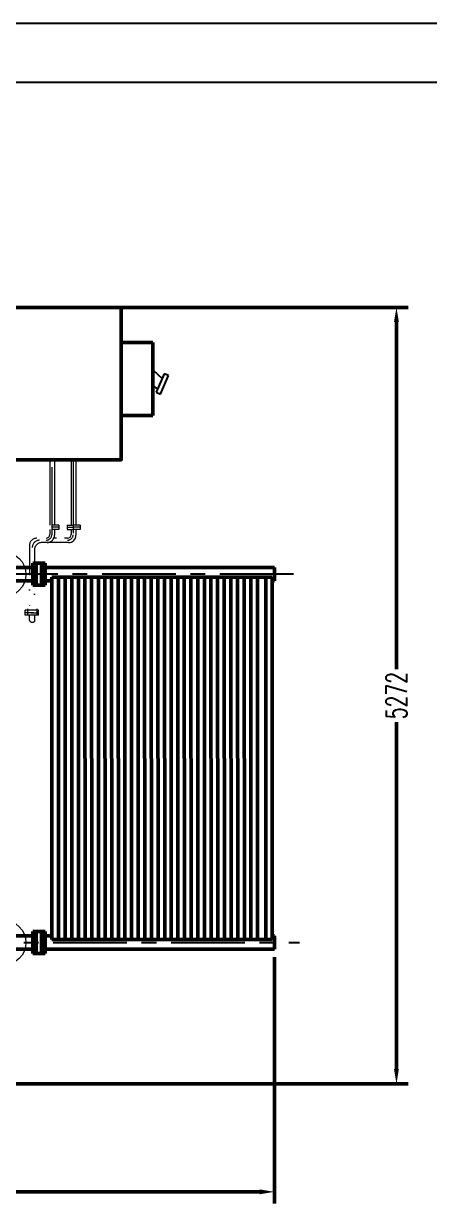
# Model space of a CAD drawing. Header units: inches. Extents: x -283 to 311, y 735 to 1155.
# Drawn here: x 114.6 to 183.4, y 953.9 to 1154.5 of the extents above; entities that cross this region are included whole.
import ezdxf

# ---------------------------------------------------------------- set-up
doc = ezdxf.new("R2010")
doc.units = ezdxf.units.IN
doc.header["$LTSCALE"] = 10
doc.linetypes.add('CENTER', pattern=[2, 1.25, -0.25, 0.25, -0.25])
doc.linetypes.add('DIVIDE', pattern=[1.25, 0.5, -0.25, 0, -0.25, 0, -0.25])
for name, color, linetype, lineweight in [('0粗实线层', 7, 'Continuous', 50), ('2中心线层', 1, 'CENTER', 25), ('tablist', 3, 'Continuous', 25), ('细实线', 3, 'Continuous', 20)]:
    doc.layers.add(name, color=color, linetype=linetype, lineweight=lineweight)
for name, color, linetype in [('3中心线层', 1, 'CENTER'), ('6', 4, 'DIVIDE'), ('图框层', 7, 'Continuous')]:
    doc.layers.add(name, color=color, linetype=linetype)
doc.styles.add('TH_GBDIM', font='txt.shx', dxfattribs={"width": 0.67, "bigfont": 'hztxt.shx'})
doc.dimstyles.new('TH_GBDIM', dxfattribs={"dimtxt": 3.5, "dimasz": 2.5, "dimexe": 2, "dimexo": 0, "dimgap": 1.5, "dimtad": 0, "dimdec": 1, "dimlfac": 40, "dimdsep": 46, "dimtxsty": 'TH_GBDIM', "dimcen": 2.5, "dimclrd": 3, "dimclre": 3, "dimclrt": 6, "dimadec": 0, "dimazin": 2, "dimtfac": 0.714286, "dimtdec": 1, "dimtmove": 0, "dimatfit": 3, "dimfxl": 0, "dimtzin": 0, "dimlwd": -1, "dimlwe": -1, "dimarcsym": 0})

# ---------------------------------------------------------------- blocks, each defined once
blk = doc.blocks.new('*D42')
at = {"layer": '0粗实线层', "color": 3}
for p, q in [((-7.3, 998.54), (-7.3, 954.2)), ((157.13, 996.04), (157.13, 954.2)), ((-4.8, 956.2), (70.42, 956.2)), ((154.63, 956.2), (79.42, 956.2))]:
    blk.add_line(p, q, dxfattribs=at)
for points in [[(-4.8, 956.61), (-4.8, 955.78), (-7.3, 956.2)], [(154.63, 956.61), (154.63, 955.78), (157.13, 956.2)]]:
    blk.add_solid(points, dxfattribs=at)
at = {"layer": 'Defpoints', "color": 0}
for p in [(-7.3, 998.54), (157.13, 996.04), (157.13, 956.2)]:
    blk.add_point(p, dxfattribs=at)
at = {"layer": '0粗实线层', "color": 6, "insert": (74.92, 956.2), "char_height": 3.5, "attachment_point": 5, "style": 'TH_GBDIM'}
blk.add_mtext('6577', dxfattribs=at)
blk = doc.blocks.new('*D91')
at = {"layer": '0粗实线层', "color": 3}
for p, q in [((116.06, 1106.34), (179.85, 1106.34)), ((177.85, 1103.84), (177.85, 1044.94)), ((177.85, 977.04), (177.85, 1035.94)), ((103.92, 974.54), (179.85, 974.54))]:
    blk.add_line(p, q, dxfattribs=at)
for points in [[(177.43, 1103.84), (178.26, 1103.84), (177.85, 1106.34)], [(177.43, 977.04), (178.26, 977.04), (177.85, 974.54)]]:
    blk.add_solid(points, dxfattribs=at)
at = {"layer": 'Defpoints', "color": 0}
for p in [(116.06, 1106.34), (177.85, 1106.34), (103.92, 974.54)]:
    blk.add_point(p, dxfattribs=at)
at = {"layer": '0粗实线层', "color": 6, "insert": (177.85, 1040.44), "char_height": 3.5, "attachment_point": 5, "rotation": 90, "style": 'TH_GBDIM'}
blk.add_mtext('5272', dxfattribs=at)

msp = doc.modelspace()

# ---------------------------------------------------------------- linework, layer by layer
for p, q in [((136.7132, 1096.7613), (136.5437, 1096.7613)), ((136.5437, 1096.7613), (136.5437, 1092.0355)), ((136.7132, 1092.0355), (136.7132, 1096.7613)), ((138.0855, 1094.2582), (136.7132, 1095.5842)), ((138.4645, 1095.0859), (137.0698, 1091.9583)), ((138.4645, 1095.0859), (137.0698, 1091.9583)), ((137.8064, 1091.6299), (139.201, 1094.7575)), ((139.201, 1094.7575), (138.4645, 1095.0859)), ((136.5437, 1092.0355), (136.7132, 1092.0355)), ((137.3126, 1092.4929), (136.7132, 1092.9702)), ((137.0698, 1091.9583), (137.8064, 1091.6299)), ((137.0698, 1091.9583), (137.8064, 1091.6299))]:
    msp.add_line(p, q)
at = {"lineweight": 0}
for p, q in [((119.0328, 1080.4873), (119.0328, 1069.3801)), ((119.8392, 1080.4873), (119.8392, 1069.3801)), ((122.6677, 1080.4873), (122.6677, 1069.3801)), ((123.4741, 1080.4873), (123.4741, 1069.3801)), ((120.5448, 1069.3801), (119.4108, 1069.3801)), ((120.5448, 1069.3801), (120.5448, 1068.6515)), ((121.9621, 1069.3801), (123.0961, 1069.3801)), ((121.9621, 1069.3801), (121.9621, 1068.6515)), ((124.1797, 1069.3801), (123.0457, 1069.3801)), ((124.1797, 1069.3801), (124.1797, 1068.6515)), ((119.0328, 1068.6515), (119.0328, 1067.7863)), ((119.0328, 1068.6515), (119.0328, 1068.515)), ((119.0328, 1068.6515), (119.0328, 1067.7863)), ((120.5448, 1069.0489), (119.4108, 1069.0489)), ((120.5448, 1068.6515), (119.4108, 1068.6515)), ((120.5448, 1068.6515), (119.4108, 1068.6515)), ((119.8392, 1068.6515), (119.8392, 1067.6731)), ((119.8392, 1068.6515), (119.8392, 1068.4018)), ((119.8392, 1068.6515), (119.8392, 1067.6731)), ((121.9621, 1069.0489), (123.0961, 1069.0489)), ((121.9621, 1068.6515), (123.0961, 1068.6515)), ((121.9621, 1068.6515), (123.0961, 1068.6515)), ((122.6677, 1068.6515), (122.6677, 1068.515)), ((122.6677, 1068.6515), (122.6677, 1067.7863)), ((122.6677, 1068.6515), (122.6677, 1067.7863)), ((124.1797, 1069.0489), (123.0457, 1069.0489)), ((124.1797, 1068.6515), (123.0457, 1068.6515)), ((124.1797, 1068.6515), (123.0457, 1068.6515)), ((123.4741, 1068.6515), (123.4741, 1068.4018)), ((123.4741, 1068.6515), (123.4741, 1067.6731)), ((123.4741, 1068.6515), (123.4741, 1067.6731)), ((122.2141, 1066.4131), (117.6766, 1066.4131)), ((120.1942, 1067.1563), (119.7283, 1067.1563)), ((122.0377, 1067.1563), (121.5197, 1067.1563)), ((117.1226, 1054.9194), (114.8823, 1054.9194)), ((114.8823, 1054.0951), (114.8823, 1054.9194)), ((116.246, 1054.4983), (114.8823, 1054.4983)), ((117.1226, 1054.0951), (114.8823, 1054.0951)), ((115.8554, 1054.4983), (117.1034, 1054.4983)), ((117.1226, 1054.0951), (117.1226, 1054.9194))]:
    msp.add_line(p, q, dxfattribs=at)
for centre, radius in [((118.4028, 1067.7863), 0.63), ((118.4028, 1067.7863), 0.63), ((118.5792, 1067.6731), 1.26), ((122.0377, 1067.7863), 0.63), ((122.0377, 1067.7863), 0.63), ((122.2141, 1067.6731), 1.26)]:
    msp.add_arc(centre, radius, 270, 0, dxfattribs=at)
at = {"layer": '0粗实线层'}
for p, q in [((131.1671, 1100.36), (136.5437, 1100.36)), ((136.5437, 1100.36), (136.5437, 1088.0009)), ((136.5437, 1088.0009), (131.1671, 1088.0009)), ((112.8957, 1062.1622), (116.1296, 1062.1622)), ((116.1296, 1062.9122), (118.2296, 1062.9122)), ((116.1296, 1062.9122), (116.1296, 1059.1622)), ((116.7296, 1062.9122), (116.7296, 1059.1622)), ((117.6296, 1062.9122), (117.6296, 1059.1622)), ((118.2296, 1062.9122), (118.2296, 1059.1622)), ((118.2296, 1062.1622), (157.1296, 1062.1622)), ((157.1296, 1062.1622), (157.1296, 1059.9122)), ((157.1296, 1062.1622), (157.1296, 1059.9122)), ((112.8957, 1059.9122), (116.1296, 1059.9122)), ((118.2296, 1059.9122), (119.3796, 1059.9122)), ((119.3796, 1060.5372), (156.7796, 1060.5372)), ((119.3796, 1060.5372), (119.3796, 999.0372)), ((119.3796, 1060.5372), (156.7796, 1060.5372)), ((119.3796, 1060.5372), (119.3796, 999.0372)), ((119.3796, 1060.5372), (155.6796, 1060.5372)), ((119.3796, 1060.5372), (119.3796, 1001.5372)), ((119.3796, 1060.5372), (119.3796, 1001.5372)), ((120.5046, 1060.5372), (120.5046, 999.0372)), ((121.6653, 999.0372), (121.6296, 1060.5174)), ((122.7903, 999.0372), (122.7546, 1060.518)), ((123.9153, 999.0372), (123.8796, 1060.5187)), ((125.0403, 999.0372), (125.0046, 1060.5193)), ((126.1653, 999.0372), (126.1296, 1060.52)), ((127.3109, 999.0372), (127.2752, 1060.5207)), ((128.4359, 999.0372), (128.4002, 1060.5213)), ((129.5609, 999.0372), (129.5252, 1060.522)), ((130.6859, 999.0372), (130.6502, 1060.5226)), ((131.7903, 999.0372), (131.7546, 1060.5233)), ((132.9153, 999.0372), (132.8796, 1060.5239)), ((134.0403, 999.0372), (134.0046, 1060.5246)), ((135.1653, 999.0372), (135.1296, 1060.5252)), ((136.2903, 999.0372), (136.2546, 1060.5259)), ((137.4153, 999.0372), (137.3796, 1060.5265)), ((138.5403, 999.0372), (138.5046, 1060.5272)), ((139.6448, 999.0372), (139.609, 1060.5278)), ((140.7698, 999.0372), (140.734, 1060.5285)), ((141.8948, 999.0372), (141.859, 1060.5291)), ((143.0198, 999.0372), (142.984, 1060.5298)), ((144.1653, 999.0372), (144.1296, 1060.5305)), ((145.2903, 999.0372), (145.2546, 1060.5311)), ((146.4153, 999.0372), (146.3796, 1060.5318)), ((147.5403, 999.0372), (147.5046, 1060.5324)), ((148.6653, 999.0372), (148.6296, 1060.5331)), ((149.7903, 999.0372), (149.7546, 1060.5337)), ((150.9153, 999.0372), (150.8796, 1060.5344)), ((152.0403, 999.0372), (152.0046, 1060.535)), ((153.1653, 999.0372), (153.1296, 1060.5357)), ((154.2903, 999.0372), (154.2546, 1060.5364)), ((155.6796, 1060.5372), (155.6796, 999.0372)), ((156.7796, 1060.5372), (156.7796, 999.0372)), ((156.7796, 1060.5372), (156.7796, 999.0372)), ((156.7796, 1059.9122), (157.1296, 1059.9122)), ((156.7796, 1059.9122), (157.1296, 1059.9122)), ((116.1296, 1059.1622), (118.2296, 1059.1622)), ((112.8957, 999.6622), (116.1296, 999.6622)), ((116.1296, 996.6622), (116.1296, 1000.4122)), ((116.1296, 1000.4122), (118.2296, 1000.4122)), ((116.7296, 996.6622), (116.7296, 1000.4122)), ((117.6296, 996.6622), (117.6296, 1000.4122)), ((118.2296, 996.6622), (118.2296, 1000.4122)), ((118.2296, 999.6622), (119.3796, 999.6622)), ((119.3796, 999.0372), (156.7796, 999.0372)), ((119.3796, 999.0372), (156.7796, 999.0372)), ((156.7796, 999.6622), (157.1296, 999.6622)), ((156.7796, 999.6622), (157.1296, 999.6622)), ((157.1296, 997.4122), (157.1296, 999.6622)), ((157.1296, 997.4122), (157.1296, 999.6622)), ((112.8957, 997.4122), (116.1296, 997.4122)), ((118.2296, 997.4122), (157.1296, 997.4122)), ((116.1296, 996.6622), (118.2296, 996.6622))]:
    msp.add_line(p, q, dxfattribs=at)
msp.add_lwpolyline([(18.6671, 1080.4873), (131.1671, 1080.4873), (131.1671, 1106.3373), (18.6671, 1106.3373)], close=True, dxfattribs=at)
at = {"layer": '2中心线层'}
for p, q in [((160.3994, 1061.0372), (90.2921, 1061.0372)), ((99.6171, 998.5372), (161.3994, 998.5372))]:
    msp.add_line(p, q, dxfattribs=at)
at = {"layer": '3中心线层', "lineweight": 0}
for p, q in [((123.0057, 1080.4873), (123.0057, 1067.756)), ((119.3708, 1079.2249), (119.3708, 1067.756)), ((115.2515, 1055.1576), (115.2515, 1054.1604)), ((116.8132, 1055.1576), (116.8132, 1054.1604))]:
    msp.add_line(p, q, dxfattribs=at)
for centre, radius, start, end in [((118.4258, 1067.756), 0.945, 270, 0), ((122.0607, 1067.756), 0.945, 270, 0), ((117.2995, 1065.561), 1.25, 90, 180)]:
    msp.add_arc(centre, radius, start, end, dxfattribs=at)
at = {"layer": '6', "color": 0, "lineweight": 0}
for p, q in [((115.5735, 1065.9063), (115.5735, 1054.9194)), ((116.4267, 1065.1631), (116.4267, 1054.9194)), ((115.5982, 1053.1692), (115.5982, 1054.0951)), ((116.4267, 1054.0951), (116.4267, 1052.9976))]:
    msp.add_line(p, q, dxfattribs=at)
for centre, radius, start, end in [((116.8235, 1065.9063), 1.25, 90, 180), ((117.6767, 1065.1631), 1.25, 90, 180), ((116.0927, 1053.4711), 0.5794, 211.403754, 305.194036)]:
    msp.add_arc(centre, radius, start, end, dxfattribs=at)
at = {"layer": 'tablist'}
msp.add_line((311.0448, 1154.5105), (-282.9552, 1154.5105), dxfattribs=at)
at = {"layer": '图框层'}
msp.add_line((301.0448, 1144.5105), (-257.9552, 1144.5105), dxfattribs=at)
at = {"layer": '细实线', "color": 0}
for centre in [(111.1671, 1061.007), (111.1671, 998.507)]:
    msp.add_circle(centre, 3.8125, dxfattribs=at)

# ---------------------------------------------------------------- dimensions: what is measured, and where the dimension line sits
at = {"layer": '0粗实线层'}
dim = msp.add_linear_dim(base=(177.846, 1106.3373), p1=(103.9181, 974.5372), p2=(116.0632, 1106.3373), angle=90, dimstyle='TH_GBDIM', dxfattribs=at)
dim.commit()
dim.dimension.update_dxf_attribs({"geometry": '*D91', "text_midpoint": (177.846, 1040.4373)})
dim = msp.add_linear_dim(base=(157.1296, 956.1976), p1=(-7.2954, 998.5372), p2=(157.1296, 996.0372), dimstyle='TH_GBDIM', dxfattribs=at)
dim.commit()
dim.dimension.update_dxf_attribs({"geometry": '*D42', "text_midpoint": (74.9171, 956.1976)})

doc.saveas('drawing.dxf')
